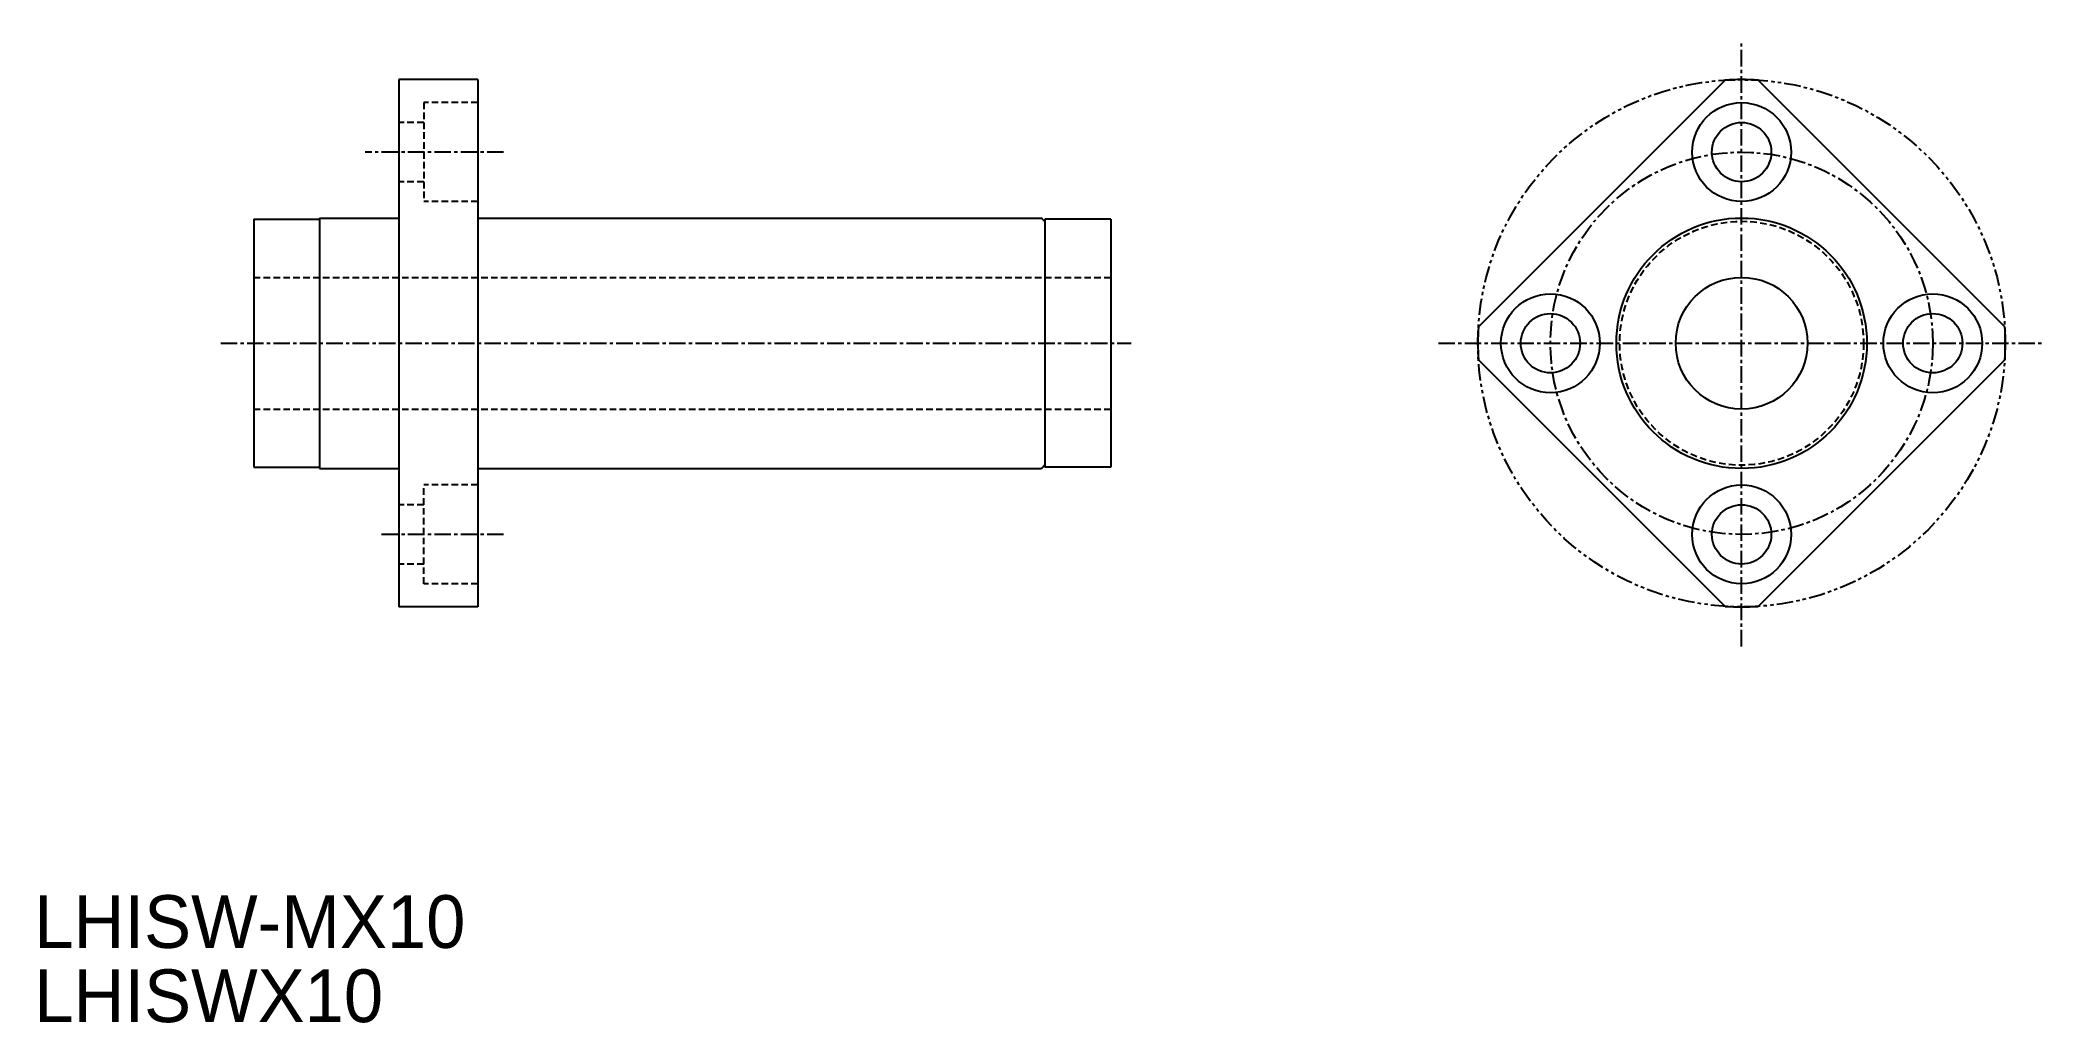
# Model space of a CAD drawing. Extents: x 222 to 374, y 150 to 225.
import ezdxf

# ---------------------------------------------------------------- set-up
doc = ezdxf.new("R2010")
doc.units = 0
for name, pattern in [('CENTER', [2, 1.25, -0.25, 0.25, -0.25]), ('DASHED', [0.75, 0.5, -0.25]), ('PHANTOM', [2.5, 1.25, -0.25, 0.25, -0.25, 0.25, -0.25])]:
    doc.linetypes.add(name, pattern=pattern)
doc.layers.get('0').update_dxf_attribs({"linetype": 'CONTINUOUS'})
doc.layers.add('CENTER', color=1, linetype='CENTER')

msp = doc.modelspace()

# ---------------------------------------------------------------- linework, layer by layer
at = {"color": 7, "linetype": 'CONTINUOUS'}
for p, q in [((254.95, 221.71), (248.95, 221.71)), ((248.95, 221.71), (248.95, 181.71)), ((254.95, 221.71), (254.95, 181.71)), ((349.55, 221.67), (330.84, 202.96)), ((370.76, 202.96), (352.05, 221.67)), ((237.95, 211.11), (237.95, 192.31)), ((237.95, 211.11), (242.95, 211.11)), ((242.95, 211.21), (242.95, 192.21)), ((242.95, 211.21), (248.95, 211.21)), ((254.95, 211.21), (297.66, 211.21)), ((297.95, 211.11), (297.95, 192.31)), ((302.95, 211.11), (297.95, 211.11)), ((302.95, 211.11), (302.95, 192.31)), ((349.55, 181.75), (330.84, 200.45)), ((370.76, 200.45), (352.05, 181.75)), ((237.95, 192.31), (242.95, 192.31)), ((242.95, 192.21), (248.95, 192.21)), ((254.95, 192.21), (297.66, 192.21)), ((302.95, 192.31), (297.95, 192.31)), ((254.95, 181.71), (248.95, 181.71))]:
    msp.add_line(p, q, dxfattribs=at)
at = {"color": 3, "linetype": 'DASHED'}
for p, q in [((254.95, 219.96), (250.85, 219.96)), ((250.85, 219.96), (250.85, 212.46)), ((250.85, 218.46), (248.95, 218.46)), ((250.85, 213.96), (248.95, 213.96)), ((254.95, 212.46), (250.85, 212.46)), ((237.95, 206.71), (302.95, 206.71)), ((237.95, 196.71), (302.95, 196.71)), ((250.85, 183.46), (250.85, 190.96)), ((254.95, 190.96), (250.85, 190.96)), ((250.85, 189.46), (248.95, 189.46)), ((250.85, 184.96), (248.95, 184.96)), ((254.95, 183.46), (250.85, 183.46))]:
    msp.add_line(p, q, dxfattribs=at)
at = {"color": 3, "linetype": 'PHANTOM'}
msp.add_circle((350.8, 201.71), 20, dxfattribs=at)
at = {"color": 7, "linetype": 'CONTINUOUS'}
for centre, radius in [((350.8, 216.21), 3.75), ((350.8, 216.21), 2.25), ((350.8, 201.71), 9.5), ((336.3, 201.71), 3.75), ((350.8, 201.71), 5), ((365.3, 201.71), 3.75), ((336.3, 201.71), 2.25), ((365.3, 201.71), 2.25), ((350.8, 187.21), 3.75), ((350.8, 187.21), 2.25)]:
    msp.add_circle(centre, radius, dxfattribs=at)
at = {"color": 3, "linetype": 'DASHED'}
msp.add_circle((350.8, 201.71), 9.25, dxfattribs=at)
at = {"color": 7, "linetype": 'CONTINUOUS'}
for centre, radius, start, end in [((350.8, 201.71), 20, 86.4096, 93.5904), ((297.2, 210.43), 0.9, 33.5573, 59.4416), ((350.8, 201.71), 20, 176.4096, 183.5904), ((350.8, 201.71), 20, 356.4096, 3.5904), ((297.2, 192.98), 0.9, 300.5584, 326.4427), ((350.8, 201.71), 20, 266.4096, 273.5904)]:
    msp.add_arc(centre, radius, start, end, dxfattribs=at)
at = {"layer": 'CENTER', "color": 1, "linetype": 'CENTER'}
for p, q in [((350.8, 178.71), (350.8, 224.71)), ((256.9, 216.21), (246.4, 216.21)), ((235.45, 201.71), (304.51, 201.71)), ((327.8, 201.71), (373.8, 201.71)), ((256.9, 187.21), (247.4, 187.21))]:
    msp.add_line(p, q, dxfattribs=at)
msp.add_circle((350.8, 201.71), 14.5, dxfattribs=at)

# ---------------------------------------------------------------- texts
at = {"color": 7, "linetype": 'CONTINUOUS'}
for s, p in [('LHISW-MX10', (221.31, 155.84)), ('LHISWX10', (221.31, 150.21))]:
    msp.add_text(s, height=4, dxfattribs=at).set_placement(p)

doc.saveas('drawing.dxf')
